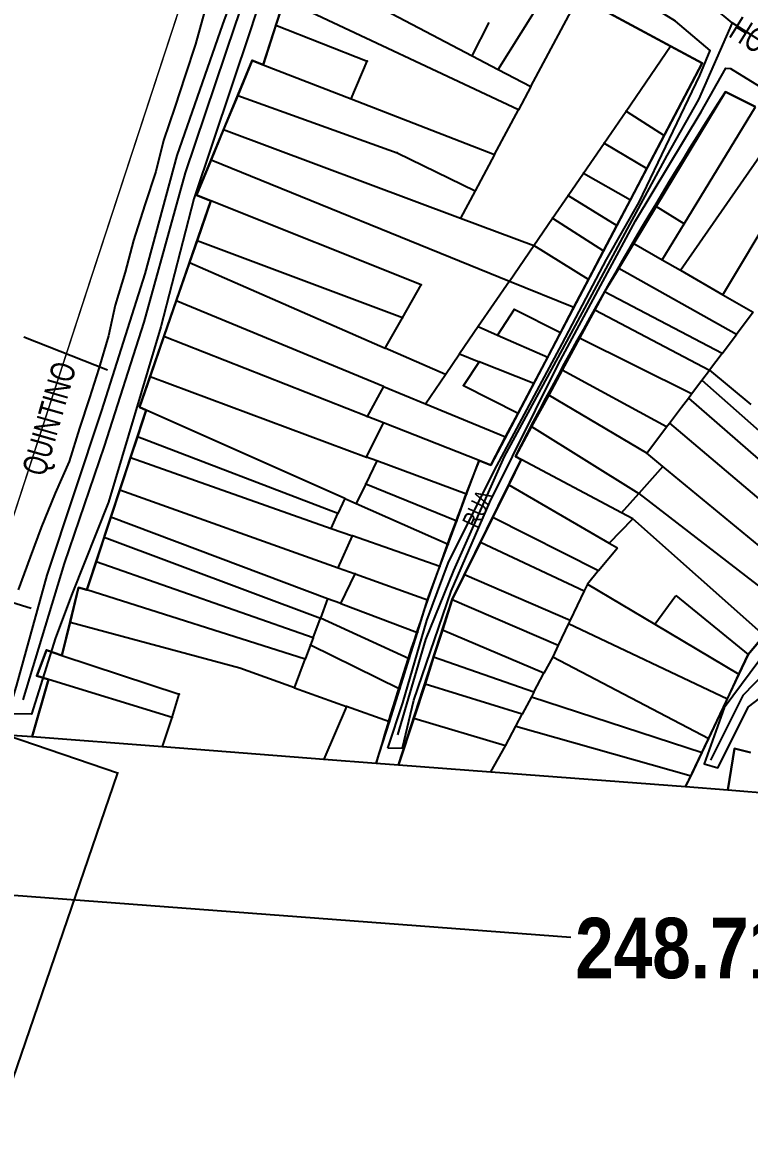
# Model space of a CAD drawing. Extents: x 201512 to 203323, y 4836571 to 4838029.
# Drawn here: x 201658.3 to 201778.4, y 4836963.6 to 4837150.5 of the extents above; entities that cross this region are included whole.
import ezdxf

# ---------------------------------------------------------------- set-up
doc = ezdxf.new("R2010")
doc.units = 0
doc.header["$LTSCALE"] = 1.5
doc.header["$MEASUREMENT"] = 0
doc.layers.get('0').update_dxf_attribs({"linetype": 'CONTINUOUS'})
doc.layers.get('Defpoints').update_dxf_attribs({"linetype": 'CONTINUOUS'})
for name, color, linetype in [('CD-MALHA-LOTES', 40, 'CONTINUOUS'), ('HD-CANAIS', 7, 'CONTINUOUS'), ('HD-TXT-CANAIS', 7, 'CONTINUOUS'), ('LM-LIM-SETOR-FISCAL', 7, 'CONTINUOUS'), ('RU-QUADRAS', 6, 'CONTINUOUS'), ('SV-EIXO-RUA-N-PAV', 6, 'CONTINUOUS'), ('SV-EIXO-RUA-PAV', 20, 'CONTINUOUS'), ('SV-ESTIVAS', 7, 'CONTINUOUS'), ('SV-RUA-NAO-PAV-S-GUIA-C-GUIA', 7, 'CONTINUOUS'), ('SV-RUA-PAVIM-S-GUIA-C-GUIA', 7, 'CONTINUOUS'), ('SV-TXT-RUA-N-PAV-S-GUIA-C-GUIA', 7, 'CONTINUOUS')]:
    doc.layers.add(name, color=color, linetype=linetype)
doc.styles.add('ARIAL', font='arial.ttf')
doc.styles.get("Standard").update_dxf_attribs({"font": 'swisscbo.ttf'})
doc.linetypes.add('Limite', pattern='A,20,-3,[130,ltypeshp.shx,S=6.35,R=0,X=0,Y=0],-3,20', length=46)
doc.dimstyles.get("Standard").update_dxf_attribs({"dimtxt": 0.18, "dimasz": 0.18, "dimexe": 0.18, "dimexo": 0.0625, "dimgap": 0.09, "dimtad": 0, "dimtih": 1, "dimtoh": 1, "dimdec": 4, "dimzin": 0, "dimdsep": 46, "dimtxsty": 'Standard', "dimcen": 0.09, "dimadec": 0, "dimazin": 0, "dimtfac": 1, "dimtdec": 4, "dimtofl": 0, "dimtmove": 0, "dimatfit": 3, "dimfxl": 1, "dimtolj": 1, "dimtzin": 0, "dimarcsym": 0})

# ---------------------------------------------------------------- blocks, each defined once
blk = doc.blocks.new('*D13')
at = {"color": 0, "lineweight": -2, "transparency": 16777216}
for p, q in [((201655.75, 4837032.64), (201674.15, 4837026.34)), ((201673.92, 4837026.22), (201619.91, 4836868.67)), ((201562.33, 4836700.68), (201616.34, 4836858.24)), ((201544.04, 4836706.76), (201562.44, 4836700.45))]:
    blk.add_line(p, q, dxfattribs=at)
at = {"color": 0, "transparency": 16777216}
for points in [[(201673.89, 4837026.23), (201673.95, 4837026.22), (201673.98, 4837026.4)], [(201562.3, 4836700.69), (201562.36, 4836700.67), (201562.27, 4836700.51)]]:
    blk.add_solid(points, dxfattribs=at)
at = {"layer": 'Defpoints', "color": 0, "transparency": 16777216}
for p in [(201655.69, 4837032.67), (201673.98, 4837026.4), (201543.98, 4836706.78)]:
    blk.add_point(p, dxfattribs=at)
at = {"color": 0, "transparency": 16777216, "insert": (201618.13, 4836863.45), "char_height": 10, "attachment_point": 5}
blk.add_mtext('\\A1;344.4999', dxfattribs=at)
blk = doc.blocks.new('*D14')
at = {"color": 0, "lineweight": -2, "transparency": 16777216}
for p, q in [((201651.5, 4837032.88), (201649.5, 4837006.52)), ((201899.51, 4837014.15), (201897.51, 4836987.79)), ((201649.7, 4837006.69), (201748.89, 4836999.2)), ((201897.35, 4836987.99), (201798.16, 4836995.48))]:
    blk.add_line(p, q, dxfattribs=at)
at = {"color": 0, "transparency": 16777216}
for points in [[(201649.7, 4837006.72), (201649.7, 4837006.66), (201649.52, 4837006.7)], [(201897.35, 4836988.02), (201897.35, 4836987.96), (201897.53, 4836987.97)]]:
    blk.add_solid(points, dxfattribs=at)
at = {"layer": 'Defpoints', "color": 0, "transparency": 16777216}
for p in [(201651.5, 4837032.94), (201899.51, 4837014.21), (201897.53, 4836987.97)]:
    blk.add_point(p, dxfattribs=at)
at = {"color": 0, "transparency": 16777216, "insert": (201773.52, 4836997.34), "char_height": 10, "attachment_point": 5}
blk.add_mtext('\\A1;248.7162', dxfattribs=at)
blk = doc.blocks.new('*D15')
at = {"color": 0, "lineweight": -2, "transparency": 16777216}
for p, q in [((201863.73, 4837026.73), (201809.9, 4836873.95)), ((201900.15, 4837014.09), (201863.62, 4837026.96)), ((201752.39, 4836710.72), (201806.22, 4836863.5)), ((201788.69, 4836697.74), (201752.16, 4836710.61))]:
    blk.add_line(p, q, dxfattribs=at)
at = {"color": 0, "transparency": 16777216}
for points in [[(201863.71, 4837026.74), (201863.76, 4837026.72), (201863.79, 4837026.9)], [(201752.36, 4836710.73), (201752.42, 4836710.71), (201752.33, 4836710.55)]]:
    blk.add_solid(points, dxfattribs=at)
at = {"layer": 'Defpoints', "color": 0, "transparency": 16777216}
for p in [(201863.79, 4837026.9), (201900.21, 4837014.06), (201788.75, 4836697.72)]:
    blk.add_point(p, dxfattribs=at)
at = {"color": 0, "transparency": 16777216, "insert": (201808.06, 4836868.72), "char_height": 10, "attachment_point": 5}
blk.add_mtext('\\A1;335.4065', dxfattribs=at)

msp = doc.modelspace()

# ---------------------------------------------------------------- linework, layer by layer
at = {"layer": 'CD-MALHA-LOTES', "linetype": 'Continuous'}
for p, q in [((201702.37, 4837160.94), (201732.59, 4837145.05)), ((201736.91, 4837142.78), (201747.07, 4837159)), ((201701.52, 4837154.33), (201700.15, 4837150.08)), ((201740.24, 4837136.1), (201701.52, 4837154.33)), ((201742.29, 4837139.95), (201750.25, 4837154.86)), ((201765.41, 4837146.62), (201750.25, 4837154.86)), ((201700.15, 4837150.08), (201698.05, 4837143.56)), ((201700.15, 4837150.08), (201715.24, 4837144.17)), ((201732.59, 4837145.05), (201735.41, 4837150.56)), ((201732.59, 4837145.05), (201736.91, 4837142.78)), ((201758.04, 4837135.86), (201765.41, 4837146.62)), ((201770.63, 4837143.82), (201765.41, 4837146.62)), ((201696.24, 4837144.26), (201693.85, 4837138.47)), ((201698.05, 4837143.56), (201696.24, 4837144.26)), ((201698.05, 4837143.56), (201712.59, 4837137.92)), ((201712.59, 4837137.92), (201715.24, 4837144.17)), ((201764.33, 4837131.83), (201770.63, 4837143.82)), ((201736.91, 4837142.78), (201742.29, 4837139.95)), ((201742.29, 4837139.95), (201740.24, 4837136.1)), ((201693.85, 4837138.47), (201691.52, 4837132.84)), ((201693.85, 4837138.47), (201720.2, 4837128.97)), ((201712.59, 4837137.92), (201736.3, 4837128.72)), ((201774.46, 4837139.06), (201763.01, 4837120.09)), ((201779.46, 4837136.59), (201774.46, 4837139.06)), ((201736.3, 4837128.72), (201740.24, 4837136.1)), ((201754.41, 4837130.56), (201758.04, 4837135.86)), ((201758.04, 4837135.86), (201764.33, 4837131.83)), ((201767.63, 4837117.22), (201779.46, 4837136.59)), ((201767.04, 4837109.54), (201784.48, 4837134.72)), ((201691.52, 4837132.84), (201689.45, 4837127.83)), ((201691.52, 4837132.84), (201730.69, 4837118.18)), ((201774.05, 4837105.51), (201790.31, 4837132.76)), ((201751.02, 4837125.62), (201754.41, 4837130.56)), ((201754.41, 4837130.56), (201761.49, 4837126.41)), ((201761.49, 4837126.41), (201764.33, 4837131.83)), ((201720.2, 4837128.97), (201733.1, 4837122.71)), ((201736.3, 4837128.72), (201733.1, 4837122.71)), ((201689.45, 4837127.83), (201687.02, 4837121.96)), ((201689.45, 4837127.83), (201738.79, 4837107.77)), ((201758.77, 4837121.23), (201761.49, 4837126.41)), ((201748.48, 4837121.91), (201751.02, 4837125.62)), ((201751.02, 4837125.62), (201758.77, 4837121.23)), ((201733.1, 4837122.71), (201730.69, 4837118.18)), ((201687.02, 4837121.96), (201689.4, 4837121.02)), ((201689.4, 4837121.02), (201687.12, 4837114.42)), ((201724.2, 4837107.16), (201689.4, 4837121.02)), ((201745.91, 4837118.16), (201748.48, 4837121.91)), ((201748.48, 4837121.91), (201756.51, 4837116.95)), ((201756.51, 4837116.95), (201758.77, 4837121.23)), ((201763.01, 4837120.09), (201759.32, 4837113.98)), ((201767.63, 4837117.22), (201763.01, 4837120.09)), ((201730.69, 4837118.18), (201742.81, 4837113.64)), ((201742.81, 4837113.64), (201745.91, 4837118.16)), ((201745.91, 4837118.16), (201754.31, 4837112.76)), ((201754.31, 4837112.76), (201756.51, 4837116.95)), ((201764, 4837111.28), (201767.63, 4837117.22)), ((201687.12, 4837114.42), (201685.87, 4837110.81)), ((201721.08, 4837101.7), (201687.12, 4837114.42)), ((201738.79, 4837107.77), (201742.81, 4837113.64)), ((201751.82, 4837108), (201742.81, 4837113.64)), ((201756.83, 4837109.85), (201759.32, 4837113.98)), ((201759.32, 4837113.98), (201764, 4837111.28)), ((201751.82, 4837108), (201754.31, 4837112.76)), ((201685.87, 4837110.81), (201683.68, 4837104.48)), ((201685.87, 4837110.81), (201718.22, 4837096.68)), ((201756.83, 4837109.85), (201754.49, 4837105.99)), ((201776.31, 4837098.95), (201756.83, 4837109.85)), ((201764, 4837111.28), (201767.04, 4837109.54)), ((201767.04, 4837109.54), (201774.05, 4837105.51)), ((201738.79, 4837107.77), (201733.62, 4837100.22)), ((201738.79, 4837107.77), (201749.42, 4837103.45)), ((201749.42, 4837103.45), (201751.82, 4837108)), ((201721.08, 4837101.7), (201724.2, 4837107.16)), ((201754.49, 4837105.99), (201752.88, 4837103)), ((201773.93, 4837095.79), (201754.49, 4837105.99)), ((201683.68, 4837104.48), (201681.65, 4837098.61)), ((201717.92, 4837090.33), (201683.68, 4837104.48)), ((201774.05, 4837105.51), (201779.08, 4837102.62)), ((201739.54, 4837103.05), (201736.79, 4837098.84)), ((201747.19, 4837099.19), (201739.54, 4837103.05)), ((201747.19, 4837099.19), (201749.42, 4837103.45)), ((201752.88, 4837103), (201750.34, 4837098.31)), ((201752.88, 4837103), (201771.84, 4837093.03)), ((201779.08, 4837102.62), (201776.31, 4837098.95)), ((201718.22, 4837096.68), (201721.08, 4837101.7)), ((201733.62, 4837100.22), (201730.52, 4837095.7)), ((201733.62, 4837100.22), (201736.79, 4837098.84)), ((201681.65, 4837098.61), (201679.36, 4837091.98)), ((201715.24, 4837085.38), (201681.65, 4837098.61)), ((201736.79, 4837098.84), (201745.09, 4837095.2)), ((201745.09, 4837095.2), (201747.19, 4837099.19)), ((201750.34, 4837098.31), (201747.5, 4837093.04)), ((201768.86, 4837089.08), (201750.34, 4837098.31)), ((201773.93, 4837095.79), (201776.31, 4837098.95)), ((201728.21, 4837092.32), (201718.22, 4837096.68)), ((201728.21, 4837092.32), (201730.52, 4837095.7)), ((201730.52, 4837095.7), (201733.78, 4837094.41)), ((201742.79, 4837090.82), (201745.09, 4837095.2)), ((201773.93, 4837095.79), (201771.84, 4837093.03)), ((201733.78, 4837094.41), (201731.19, 4837090.48)), ((201742.79, 4837090.82), (201733.78, 4837094.41)), ((201747.5, 4837093.04), (201745.26, 4837088.9)), ((201764.74, 4837083.63), (201747.5, 4837093.04)), ((201770.58, 4837091.36), (201771.84, 4837093.03)), ((201771.84, 4837093.03), (201778.67, 4837087.34)), ((201679.36, 4837091.98), (201677.61, 4837086.9)), ((201679.36, 4837091.98), (201715.11, 4837078.65)), ((201724.88, 4837087.46), (201728.21, 4837092.32)), ((201740.21, 4837085.91), (201742.79, 4837090.82)), ((201768.86, 4837089.08), (201770.58, 4837091.36)), ((201770.58, 4837091.36), (201796.68, 4837068.21)), ((201717.92, 4837090.33), (201715.24, 4837085.38)), ((201717.92, 4837090.33), (201724.88, 4837087.46)), ((201731.19, 4837090.48), (201740.21, 4837085.91)), ((201745.26, 4837088.9), (201742.44, 4837083.69)), ((201761.47, 4837079.29), (201745.26, 4837088.9)), ((201768.35, 4837088.41), (201768.86, 4837089.08)), ((201724.88, 4837087.46), (201738.14, 4837081.98)), ((201767.22, 4837086.91), (201768.35, 4837088.41)), ((201768.35, 4837088.41), (201794.48, 4837065.54)), ((201678.73, 4837086.4), (201677.27, 4837081.97)), ((201677.61, 4837086.9), (201678.73, 4837086.4)), ((201711.57, 4837071.8), (201678.73, 4837086.4)), ((201717.94, 4837084.32), (201715.24, 4837085.38)), ((201738.14, 4837081.98), (201740.21, 4837085.91)), ((201765.23, 4837084.27), (201767.22, 4837086.91)), ((201715.11, 4837078.65), (201717.94, 4837084.32)), ((201733.74, 4837078.1), (201717.94, 4837084.32)), ((201742.44, 4837083.69), (201739.76, 4837078.72)), ((201742.44, 4837083.69), (201760.14, 4837072.62)), ((201761.47, 4837079.29), (201764.74, 4837083.63)), ((201764.74, 4837083.63), (201765.23, 4837084.27)), ((201765.23, 4837084.27), (201791.49, 4837061.94)), ((201677.27, 4837081.97), (201676.14, 4837078.56)), ((201710.42, 4837069.29), (201677.27, 4837081.97)), ((201735.7, 4837077.33), (201738.14, 4837081.98)), ((201676.14, 4837078.56), (201674.38, 4837073.24)), ((201676.14, 4837078.56), (201709.3, 4837066.85)), ((201716.85, 4837078), (201715, 4837074.21)), ((201716.85, 4837078), (201715.11, 4837078.65)), ((201731.67, 4837072.48), (201716.85, 4837078)), ((201731.67, 4837072.48), (201733.74, 4837078.1)), ((201733.74, 4837078.1), (201735.7, 4837077.33)), ((201740.71, 4837078.22), (201738.66, 4837074.05)), ((201739.76, 4837078.72), (201740.71, 4837078.22)), ((201757.27, 4837069.41), (201740.71, 4837078.22)), ((201764.13, 4837077.09), (201761.47, 4837079.29)), ((201764.13, 4837077.09), (201760.14, 4837072.62)), ((201787.81, 4837057.5), (201764.13, 4837077.09)), ((201715, 4837074.21), (201713.43, 4837070.98)), ((201715, 4837074.21), (201730.06, 4837068.11)), ((201738.66, 4837074.05), (201736.03, 4837068.71)), ((201738.66, 4837074.05), (201755.28, 4837064.38)), ((201674.38, 4837073.24), (201672.88, 4837068.69)), ((201674.38, 4837073.24), (201710.44, 4837060.32)), ((201730.06, 4837068.11), (201731.67, 4837072.48)), ((201757.27, 4837069.41), (201760.14, 4837072.62)), ((201760.14, 4837072.62), (201784.64, 4837053.68)), ((201711.57, 4837071.8), (201710.42, 4837069.29)), ((201711.57, 4837071.8), (201713.43, 4837070.98)), ((201713.43, 4837070.98), (201728.63, 4837064.22)), ((201672.88, 4837068.69), (201671.78, 4837065.38)), ((201708.7, 4837055.21), (201672.88, 4837068.69)), ((201709.3, 4837066.85), (201710.42, 4837069.29)), ((201736.03, 4837068.71), (201733.99, 4837064.57)), ((201736.03, 4837068.71), (201753.5, 4837059.85)), ((201755.28, 4837064.38), (201759.15, 4837068.41)), ((201759.15, 4837068.41), (201757.27, 4837069.41)), ((201780.86, 4837049.12), (201759.15, 4837068.41)), ((201709.3, 4837066.85), (201712.82, 4837065.61)), ((201728.63, 4837064.22), (201730.06, 4837068.11)), ((201671.78, 4837065.38), (201670.43, 4837061.3)), ((201671.78, 4837065.38), (201707.51, 4837051.99)), ((201710.44, 4837060.32), (201712.82, 4837065.61)), ((201727.26, 4837060.51), (201712.82, 4837065.61)), ((201727.26, 4837060.51), (201728.63, 4837064.22)), ((201733.99, 4837064.57), (201731.35, 4837059.22)), ((201733.99, 4837064.57), (201751.14, 4837056.52)), ((201753.5, 4837059.85), (201756.61, 4837063.61)), ((201755.28, 4837064.38), (201756.61, 4837063.61)), ((201670.43, 4837061.3), (201668.9, 4837056.65)), ((201706.31, 4837048.75), (201670.43, 4837061.3)), ((201710.44, 4837060.32), (201713.24, 4837059.32)), ((201710.88, 4837054.39), (201713.24, 4837059.32)), ((201713.24, 4837059.32), (201725.24, 4837055.02)), ((201725.24, 4837055.02), (201727.26, 4837060.51)), ((201731.35, 4837059.22), (201729.32, 4837055.09)), ((201731.35, 4837059.22), (201748.81, 4837051.66)), ((201753.5, 4837059.85), (201751.66, 4837057.62)), ((201751.66, 4837057.62), (201751.14, 4837056.52)), ((201751.66, 4837057.62), (201762.79, 4837050.99)), ((201667.54, 4837057.08), (201666.12, 4837051.29)), ((201668.9, 4837056.65), (201667.54, 4837057.08)), ((201705.01, 4837045.22), (201668.9, 4837056.65)), ((201751.14, 4837056.52), (201748.81, 4837051.66)), ((201762.79, 4837050.99), (201766.25, 4837055.74)), ((201766.25, 4837055.74), (201778.23, 4837045.95)), ((201708.7, 4837055.21), (201707.51, 4837051.99)), ((201710.88, 4837054.39), (201708.7, 4837055.21)), ((201710.88, 4837054.39), (201723.56, 4837049.62)), ((201723.56, 4837049.62), (201725.24, 4837055.02)), ((201729.32, 4837055.09), (201727.68, 4837049.98)), ((201729.32, 4837055.09), (201746.83, 4837047.51)), ((201706.31, 4837048.75), (201707.51, 4837051.99)), ((201722.2, 4837045.27), (201707.51, 4837051.99)), ((201748.81, 4837051.66), (201748.54, 4837051.09)), ((201666.12, 4837051.29), (201664.79, 4837045.83)), ((201694.19, 4837043.71), (201666.12, 4837051.29)), ((201727.68, 4837049.98), (201726.24, 4837045.51)), ((201744.48, 4837042.9), (201727.68, 4837049.98)), ((201748.54, 4837051.09), (201746.83, 4837047.51)), ((201748.54, 4837051.09), (201774.8, 4837038.65)), ((201762.79, 4837050.99), (201776.7, 4837042.7)), ((201706.31, 4837048.75), (201705.88, 4837047.57)), ((201722.2, 4837045.27), (201723.56, 4837049.62)), ((201778.23, 4837045.95), (201780.86, 4837049.12)), ((201662.22, 4837046.68), (201660.66, 4837042.45)), ((201664.79, 4837045.83), (201662.22, 4837046.68)), ((201705.88, 4837047.57), (201705.01, 4837045.22)), ((201705.88, 4837047.57), (201720.65, 4837040.29)), ((201746.83, 4837047.51), (201745.92, 4837045.61)), ((201776.7, 4837042.7), (201778.23, 4837045.95)), ((201664.79, 4837045.83), (201684.18, 4837039.4)), ((201703.25, 4837040.46), (201705.01, 4837045.22)), ((201720.65, 4837040.29), (201722.2, 4837045.27)), ((201726.24, 4837045.51), (201724.81, 4837041.09)), ((201742.8, 4837039.73), (201726.24, 4837045.51)), ((201745.92, 4837045.61), (201744.48, 4837042.9)), ((201745.92, 4837045.61), (201771.71, 4837032.06)), ((201660.66, 4837042.45), (201662.59, 4837041.86)), ((201703.25, 4837040.46), (201694.19, 4837043.71)), ((201742.8, 4837039.73), (201744.48, 4837042.9)), ((201774.8, 4837038.65), (201776.7, 4837042.7)), ((201662.59, 4837041.86), (201659.88, 4837032.39)), ((201683.01, 4837035.57), (201662.59, 4837041.86)), ((201703.25, 4837040.46), (201711.83, 4837037.38)), ((201724.81, 4837041.09), (201722.98, 4837035.39)), ((201740.88, 4837036.11), (201724.81, 4837041.09)), ((201683.01, 4837035.57), (201684.18, 4837039.4)), ((201718.94, 4837034.82), (201720.65, 4837040.29)), ((201742.41, 4837038.99), (201740.88, 4837036.11)), ((201742.8, 4837039.73), (201742.41, 4837038.99)), ((201742.41, 4837038.99), (201770.62, 4837029.75)), ((201771.71, 4837032.06), (201774.8, 4837038.65)), ((201711.83, 4837037.38), (201708.1, 4837028.65)), ((201718.94, 4837034.82), (201711.83, 4837037.38)), ((201681.43, 4837030.73), (201683.01, 4837035.57)), ((201716.73, 4837027.98), (201718.94, 4837034.82)), ((201722.98, 4837035.39), (201720.42, 4837027.7)), ((201738.11, 4837030.87), (201722.98, 4837035.39)), ((201739.83, 4837034.12), (201740.88, 4837036.11)), ((201651.5, 4837032.94), (201659.88, 4837032.39)), ((201738.11, 4837030.87), (201739.83, 4837034.12)), ((201739.83, 4837034.12), (201768.81, 4837025.9)), ((201659.88, 4837032.39), (201681.43, 4837030.73)), ((201770.62, 4837029.75), (201771.71, 4837032.06)), ((201681.43, 4837030.73), (201708.1, 4837028.65)), ((201735.68, 4837026.56), (201738.11, 4837030.87)), ((201768.81, 4837025.9), (201770.62, 4837029.75)), ((201775.97, 4837030.41), (201774.86, 4837023.58)), ((201778.64, 4837029.78), (201775.97, 4837030.41)), ((201708.1, 4837028.65), (201716.73, 4837027.98)), ((201716.73, 4837027.98), (201720.42, 4837027.7)), ((201720.42, 4837027.7), (201735.68, 4837026.56)), ((201735.68, 4837026.56), (201767.88, 4837024.15)), ((201767.88, 4837024.15), (201768.81, 4837025.9)), ((201767.88, 4837024.15), (201774.86, 4837023.58)), ((201774.86, 4837023.58), (201808.06, 4837020.86))]:
    msp.add_line(p, q, dxfattribs=at)
for p in [(201700.15, 4837150.08), (201700.15, 4837150.08), (201765.41, 4837146.62), (201696.24, 4837144.26), (201698.05, 4837143.56), (201715.24, 4837144.17), (201770.63, 4837143.82), (201736.91, 4837142.78), (201742.29, 4837139.95), (201742.29, 4837139.95), (201693.85, 4837138.47), (201712.59, 4837137.92), (201740.24, 4837136.1), (201758.04, 4837135.86), (201758.04, 4837135.86), (201691.52, 4837132.84), (201754.41, 4837130.56), (201754.41, 4837130.56), (201764.33, 4837131.83), (201720.2, 4837128.97), (201736.3, 4837128.72), (201736.3, 4837128.72), (201689.45, 4837127.83), (201689.45, 4837127.83), (201761.49, 4837126.41), (201751.02, 4837125.62), (201751.02, 4837125.62), (201733.1, 4837122.71), (201733.1, 4837122.71), (201687.02, 4837121.96), (201689.4, 4837121.02), (201689.4, 4837121.02), (201689.4, 4837121.02), (201689.4, 4837121.02), (201748.48, 4837121.91), (201748.48, 4837121.91), (201758.77, 4837121.23), (201745.91, 4837118.16), (201745.91, 4837118.16), (201756.51, 4837116.95), (201687.12, 4837114.42), (201687.12, 4837114.42), (201742.81, 4837113.64), (201742.81, 4837113.64), (201742.81, 4837113.64), (201742.81, 4837113.64), (201754.31, 4837112.76), (201685.87, 4837110.81), (201685.87, 4837110.81), (201738.79, 4837107.77), (201738.79, 4837107.77), (201738.79, 4837107.77), (201751.82, 4837108), (201724.2, 4837107.16), (201683.68, 4837104.48), (201683.68, 4837104.48), (201739.54, 4837103.05), (201739.54, 4837103.05), (201749.42, 4837103.45), (201721.08, 4837101.7), (201733.62, 4837100.22), (201733.62, 4837100.22), (201681.65, 4837098.61), (201736.79, 4837098.84), (201736.79, 4837098.84), (201747.19, 4837099.19), (201718.22, 4837096.68), (201718.22, 4837096.68), (201718.22, 4837096.68), (201730.52, 4837095.7), (201730.52, 4837095.7), (201745.09, 4837095.2), (201733.78, 4837094.41), (201733.78, 4837094.41), (201733.78, 4837094.41), (201733.78, 4837094.41), (201733.78, 4837094.41), (201679.36, 4837091.98), (201679.36, 4837091.98), (201728.21, 4837092.32), (201728.21, 4837092.32), (201742.79, 4837090.82), (201717.92, 4837090.33), (201717.92, 4837090.33), (201731.19, 4837090.48), (201731.19, 4837090.48), (201724.88, 4837087.46), (201678.73, 4837086.4), (201715.24, 4837085.38), (201740.21, 4837085.91), (201717.94, 4837084.32), (201717.94, 4837084.32), (201677.27, 4837081.97), (201677.27, 4837081.97), (201738.14, 4837081.98), (201676.14, 4837078.56), (201676.14, 4837078.56), (201715.11, 4837078.65), (201716.85, 4837078), (201716.85, 4837078), (201733.74, 4837078.1), (201715, 4837074.21), (201715, 4837074.21), (201674.38, 4837073.24), (201674.38, 4837073.24), (201731.67, 4837072.48), (201711.57, 4837071.8), (201711.57, 4837071.8), (201713.43, 4837070.98), (201672.88, 4837068.69), (201672.88, 4837068.69), (201710.42, 4837069.29), (201730.06, 4837068.11), (201671.78, 4837065.38), (201671.78, 4837065.38), (201712.82, 4837065.61), (201712.82, 4837065.61), (201712.82, 4837065.61), (201728.63, 4837064.22), (201670.43, 4837061.3), (201670.43, 4837061.3), (201710.44, 4837060.32), (201713.24, 4837059.32), (201713.24, 4837059.32), (201713.24, 4837059.32), (201727.26, 4837060.51), (201668.9, 4837056.65), (201708.7, 4837055.21), (201708.7, 4837055.21), (201710.88, 4837054.39), (201707.51, 4837051.99), (201707.51, 4837051.99), (201707.51, 4837051.99), (201666.12, 4837051.29), (201666.12, 4837051.29), (201706.31, 4837048.75), (201723.56, 4837049.62), (201662.22, 4837046.68), (201705.88, 4837047.57), (201705.88, 4837047.57), (201664.79, 4837045.83), (201705.01, 4837045.22), (201722.2, 4837045.27), (201660.66, 4837042.45), (201662.59, 4837041.86), (201703.25, 4837040.46), (201703.25, 4837040.46), (201684.18, 4837039.4), (201720.65, 4837040.29), (201711.83, 4837037.38), (201711.83, 4837037.38), (201711.84, 4837037.38), (201683.01, 4837035.57), (201718.94, 4837034.82), (201659.88, 4837032.39), (201708.1, 4837028.65), (201708.1, 4837028.65)]:
    msp.add_point(p, dxfattribs=at)
at = {"layer": 'HD-CANAIS'}
msp.add_lwpolyline([(201688.321351, 4837152.133349), (201686.890061, 4837146.959298), (201685.158833, 4837141.789708), (201683.426037, 4837136.520231), (201681.58934, 4837131.002523), (201680.308802, 4837125.876185), (201678.472105, 4837120.358477), (201676.629918, 4837114.491165), (201675.247047, 4837109.216484), (201673.611877, 4837103.795689), (201672.482091, 4837098.717065), (201670.89691, 4837093.295527), (201669.320357, 4837088.423367), (201667.691462, 4837083.40212), (201666.005518, 4837077.932126), (201663.672849, 4837072.67157), (201661.333905, 4837067.011466), (201659.506621, 4837062.09308), (201657.571514, 4837056.676746)], dxfattribs=at)
at = {"layer": 'LM-LIM-SETOR-FISCAL', "linetype": 'Limite', "ltscale": 0.1}
msp.add_lwpolyline([(201973.300447, 4836584.764242, 0.25, 0.25, 0), (201941.404197, 4836580.12433, 0.25, 0.25, 0), (201887.434822, 4836580.25686, 0.25, 0.25, 0), (201838.30436, 4836580.25686, 0.25, 0.25, 0), (201803.205433, 4836579.432968, 0.25, 0.25, 0), (201735.761423, 4836579.355384, 0.25, 0.25, 0), (201685.729484, 4836579.355384, 0.25, 0.25, 0), (201649.219691, 4836578.453908, 0.25, 0.25, 0), (201562.578387, 4836571.053868, 0.25, 0.25, 0), (201514.19297, 4836580.657803, 0.25, 0.25, 0), (201521.932802, 4836665.191529, 0.25, 0.25, 0), (201553.413772, 4836752.425058, 0.25, 0.25, 0), (201587.604062, 4836863.417118, 0.25, 0.25, 0), (201599.177799, 4836899.57288, 0.25, 0.25, 0), (201622.517934, 4836971.260438, 0.25, 0.25, 0), (201656.736183, 4837068.75325, 0.25, 0.25, 0), (201669.555384, 4837108.126511, 0.25, 0.25, 0), (201725.177148, 4837277.929279, 0.25, 0.25, 0), (201746.699505, 4837344.823903, 0.25, 0.25, 0), (201756.313905, 4837372.751448, 0.25, 0.25, 0), (201773.511591, 4837423.953132, 0.25, 0.25, 0), (201782.944896, 4837447.19949, 0.25, 0.25, 0)], format="xyseb", dxfattribs=at)
at = {"layer": 'RU-QUADRAS', "color": 6, "linetype": 'Continuous'}
for points in [[(201651.5, 4837032.94), (201659.88, 4837032.39), (201662.59, 4837041.86), (201660.66, 4837042.45), (201662.22, 4837046.68), (201664.79, 4837045.83), (201667.54, 4837057.08), (201668.9, 4837056.65), (201678.73, 4837086.4), (201677.61, 4837086.9), (201689.4, 4837121.02), (201687.02, 4837121.96), (201696.24, 4837144.26), (201698.05, 4837143.56), (201701.52, 4837154.33)], [(201796.68, 4837068.21), (201778.23, 4837045.95), (201767.88, 4837024.15), (201774.86, 4837023.58), (201775.97, 4837030.41), (201778.64, 4837029.78)]]:
    msp.add_lwpolyline(points, dxfattribs=at)
msp.add_lwpolyline([(201750.25, 4837154.86), (201770.63, 4837143.82), (201735.7, 4837077.33), (201733.74, 4837078.1, 0.0239869992), (201716.73, 4837027.98), (201720.42, 4837027.7), (201729.32, 4837055.09), (201740.71, 4837078.22), (201739.76, 4837078.72, -0.0237558198), (201774.46, 4837139.06), (201779.46, 4837136.59)], format="xyb", dxfattribs=at)
at = {"layer": 'SV-EIXO-RUA-N-PAV'}
for p, q in [((201775.611495, 4837150.498363), (201772.649908, 4837152.905206)), ((201794.782407, 4837138.130032), (201775.611495, 4837150.498363))]:
    msp.add_line(p, q, dxfattribs=at)
for points in [[(201775.611495, 4837150.498363), (201770.045746, 4837137.820824), (201764.789205, 4837128.544576), (201758.60504, 4837117.10387), (201749.638, 4837100.406624), (201737.888086, 4837078.762045), (201729.539463, 4837059.900341), (201724.901339, 4837048.459635), (201720.263215, 4837032.690013)], [(201830.73398, 4837116.533994), (201821.455174, 4837102.505272), (201811.837613, 4837085.67454), (201801.418589, 4837070.179581), (201793.136801, 4837058.424785), (201784.855012, 4837046.937143), (201777.374687, 4837039.189663), (201772.031598, 4837028.503485)]]:
    msp.add_lwpolyline(points, dxfattribs=at)
at = {"layer": 'SV-EIXO-RUA-PAV'}
msp.add_lwpolyline([(201796.256267, 4837449.332383), (201790.185923, 4837432.855737), (201783.248388, 4837418.547071), (201774.351676, 4837402.569042), (201772.204167, 4837393.531035), (201765.354367, 4837374.979494), (201758.504567, 4837353.003052), (201751.654767, 4837329.028752), (201743.092517, 4837302.057665), (201736.242717, 4837278.083365), (201727.965876, 4837254.96529), (201719.403626, 4837227.994203), (201709.128926, 4837192.032753), (201702.849942, 4837177.476928), (201693.431467, 4837150.220432), (201685.154626, 4837125.675315), (201678.304826, 4837100.987495), (201671.740434, 4837080.438095), (201665.176042, 4837061.030328), (201658.326243, 4837038.48307)], dxfattribs=at)
at = {"layer": 'SV-ESTIVAS'}
for points in [[(201658.478789, 4837098.525679), (201672.293475, 4837093.074936)], [(201659.673209, 4837053.598224), (201646.884769, 4837057.535051)]]:
    msp.add_lwpolyline(points, dxfattribs=at)
at = {"layer": 'SV-RUA-NAO-PAV-S-GUIA-C-GUIA'}
for points in [[(201718.661545, 4837030.490906), (201721.12949, 4837037.997433), (201725.09362, 4837051.626193), (201728.641934, 4837061.064904), (201736.232752, 4837076.388159), (201747.462239, 4837097.352189), (201754.831921, 4837111.329944), (201760.230627, 4837120.791091), (201770.260368, 4837141.772963), (201771.975123, 4837145.89374), (201766.201668, 4837150.775298), (201747.433752, 4837162.394235), (201722.679873, 4837178.098608), (201711.34369, 4837185.360832), (201708.794231, 4837185.398748)], [(201718.661545, 4837030.490906), (201721.112593, 4837030.554365), (201722.936167, 4837038.420161), (201729.119652, 4837056.461924), (201735.501313, 4837071.2037), (201746.809027, 4837093.964952), (201759.632111, 4837117.702772), (201770.466176, 4837135.775283), (201774.52986, 4837143.008302), (201775.328905, 4837142.946463), (201780.033185, 4837140.029057)], [(201779.988594, 4837044.865134), (201774.267417, 4837037.157214), (201770.983847, 4837027.903687), (201773.229778, 4837027.243119), (201778.269705, 4837037.297513), (201783.685242, 4837041.463162)]]:
    msp.add_lwpolyline(points, dxfattribs=at)
at = {"layer": 'SV-RUA-PAVIM-S-GUIA-C-GUIA'}
msp.add_lwpolyline([(201708.794231, 4837185.398748), (201707.160058, 4837183.225024), (201701.182022, 4837165.529891), (201695.977358, 4837149.321911), (201686.588426, 4837121.386741), (201681.155354, 4837100.186642), (201672.49979, 4837071.191506), (201666.46178, 4837056.044979), (201663.747025, 4837048.741943), (201659.748595, 4837036.112796), (201655.899412, 4837036.170041), (201657.271301, 4837040.745513), (201662.359726, 4837059.103294), (201671.387751, 4837086.344459), (201678.543209, 4837108.967643), (201683.850416, 4837128.521093), (201691.390886, 4837150.189403), (201698.654739, 4837170.163351), (201704.325567, 4837184.216326), (201704.809413, 4837189.554333), (201703.70123, 4837192.218437)], dxfattribs=at)

# ---------------------------------------------------------------- texts
at = {"layer": 'HD-TXT-CANAIS', "style": 'ARIAL', "width": 0.7}
msp.add_text('QUINTINO', height=4, rotation=74, dxfattribs=at).set_placement((201661.958403, 4837075.276667))
at = {"layer": 'SV-TXT-RUA-N-PAV-S-GUIA-C-GUIA', "style": 'ARIAL', "width": 0.7}
for s, height, rotation, p in [('TRAVESSA                            HONÓRIO                              JOSÉ                                SANTOS', 4, 328.09620369, (201731.25256, 4837175.427931)), ('RUA', 3, 65, (201733.574433, 4837066.633323))]:
    msp.add_text(s, height=height, rotation=rotation, dxfattribs=at).set_placement(p)

# ---------------------------------------------------------------- dimensions: what is measured, and where the dimension line sits
for p1, p2, distance, picture, middle in [((201651.5, 4837032.9400000004), (201899.51, 4837014.21), -26.3126979354, '*D14', (201773.5234775527, 4836997.3370191054)), ((201543.98, 4836706.78), (201655.69, 4837032.665), -19.335828, '*D13', (201618.126026, 4836863.452526)), ((201788.75, 4836697.72), (201900.21, 4837014.065), 38.611098, '*D15', (201808.063206, 4836868.723478))]:
    dim = msp.add_aligned_dim(p1=p1, p2=p2, distance=distance, dimstyle='Standard', override={"dimtxt": 10})
    dim.commit()
    dim.dimension.update_dxf_attribs({"geometry": picture, "text_midpoint": middle})

doc.saveas('drawing.dxf')
